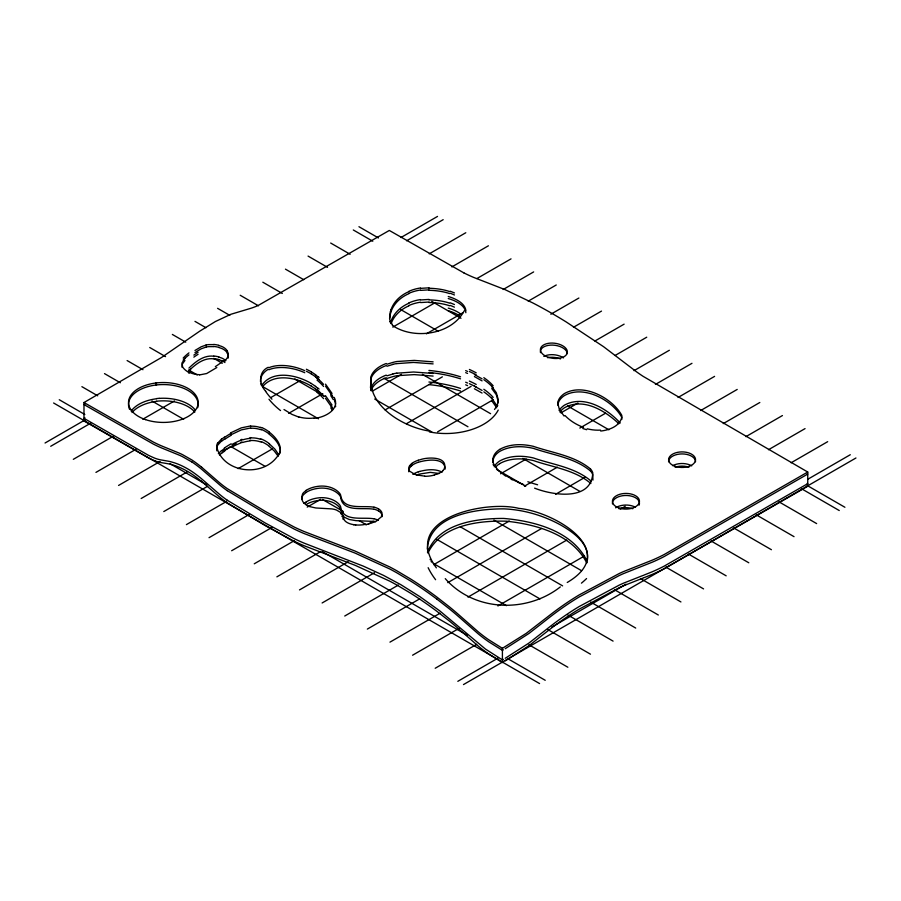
<?xml version="1.0" encoding="UTF-8"?>
<svg xmlns="http://www.w3.org/2000/svg" width="901" height="901" viewBox="0 0 901 901"><rect width="100%" height="100%" fill="white"/><g stroke="black" fill="none" stroke-linecap="round" stroke-linejoin="round"><path stroke-width="1.35" d="M492.926 462.337L493.016 460.4M382.215 516.611L381.979 514.899A21.973 10.181 -5.8 0 0 378.668 511.002M557.809 403.344L559.375 409.516L564.082 416.037M216.645 446.479C222.367 472.462 261.189 477.823 276.81 457.156A38.63 24.699 7.8 0 0 277.767 456.086C284.727 447.876 276.089 437.267 269.32 432.255M301.677 499.391L302.533 496.057A16.409 9.382 -0.6 0 1 303.513 494.683L306.171 492.43M389.547 318.436L390.302 313.987M493.016 458.372L493.016 461.278A32.808 18.865 2 0 0 494.221 465.13L498.535 470.649L505.529 476.021M557.82 403.175L557.933 402.296M557.82 405.202L557.933 404.324A25.273 16.882 12.7 0 1 562.111 397.364A30.048 20.002 11.2 0 1 564.544 395.516C583.623 384.671 612.184 400.044 621.769 417.321A21.556 12.423 2.2 0 1 621.825 419.066L621.769 419.483M335.544 406.779L335.668 405.867M280.301 452.966C281.101 445.207 274.839 438.821 269.32 434.282M587.407 560.017C589.536 543.618 573.61 532.57 561.255 525.328C543.663 515.541 523.819 509.651 503.67 508.862C476.843 508.828 429.597 514.674 427.265 549.069M427.491 552.628C438.066 523.335 476.505 518.323 503.67 518.435C534.462 521.026 572.338 531.083 586.945 560.895M592.948 480.098L592.779 474.838A26.05 14.968 -0.3 0 0 590.504 470.986M445.207 469.049C444.722 457.46 427.795 459.668 419.911 461.83A18.876 9.179 -9.5 0 0 418.334 462.303M390.302 311.949L389.671 319.292L392.543 325.25M586.979 561.954L586.765 562.72M371.122 377.271C367.766 406.351 404.346 427.547 429.709 431.095M371.122 379.31L370.48 387.712M386.236 377.733A33.258 19.067 -1.1 0 0 371.054 390.685L371.122 388.883M464.24 310.811C451.716 334.462 415.192 339.835 393.534 326.207A25.926 15.159 -8.3 0 1 392.453 325.284M391.09 309.493C393.985 301.216 401.024 294.976 408.953 291.609M391.09 311.521C393.985 303.243 401.024 297.003 408.953 293.636M391.09 321.094C393.985 312.816 401.024 306.588 408.953 303.22M391.09 323.707C393.985 315.429 401.024 309.189 408.953 305.822M227.57 357.415L224.822 361.11M261.684 385.527C271.742 370.39 294.086 374.478 308.029 381.675A38.428 17.919 15.5 0 1 311.194 383.409M534.608 488.151C552.786 495.415 591.72 501.474 592.779 472.8A26.05 14.968 -0.3 0 0 590.504 468.959M217.648 443.202L221.511 438.99M217.648 445.24L221.511 441.017M262.484 386.766C273.487 373.296 294.323 377.282 308.029 384.288A38.428 17.919 15.5 0 1 311.194 386.022M494.514 409.459L495.753 407.702A35.95 21.523 -3 0 0 498.14 399.188L496.293 392.678L491.743 386.473M218.346 453.721L221.511 450.568M314.021 418.334C323.988 417.749 340.42 409.876 334.248 397.431M184.93 358.474L181.979 362.979L182.644 366.966A19.338 11.736 -3 0 0 183.534 368.205A23.156 13.999 -2.6 0 0 189.142 372.518M184.93 360.513L182.317 364.06L181.923 367.169M219.495 455.005L221.511 453.18M188.94 368.081C195.596 361.661 203.84 354.915 213.751 356.222M188.94 370.694C195.596 364.274 203.84 357.528 213.751 358.835M410.721 464.511L411.982 463.463M410.721 466.549L411.982 465.49M442.65 470.727L443.709 469.691A15.306 7.929 -6.2 0 0 444.103 469.207C448.878 456.255 427.682 456.863 419.911 459.803A18.876 9.179 -9.5 0 0 418.334 460.265M304.279 503.468L306.171 502.003M216.826 367.529L206.689 373.521L199.571 374.917M306.171 490.392L303.502 492.656A16.409 9.382 -0.6 0 0 302.533 494.018L301.677 497.363A22.975 13.211 -3.9 0 0 304.178 503.355M194.954 350.478L201.16 346.795L206.036 345.049M194.954 352.505L201.16 348.822L206.036 347.076M567.236 582.474C621.296 550.612 553.845 511.509 518.807 508.378C485.943 500.01 399.909 518.109 436.377 567.867M560.321 586.923C526.488 613.401 474.219 611.689 445.263 578.645M268.25 367.27C258.193 371.719 259.116 384.423 265.75 391.338M268.25 369.309C263.892 371.753 260.062 376.393 260.502 381.675M377.519 520.035L381.438 516.769L381.979 512.872A21.973 10.181 -5.8 0 0 378.668 508.964M499.593 449.441C509.786 443.731 522.22 443.765 533.347 446.333C552.561 452.955 574.511 455.624 590.482 468.97M499.593 463.655C509.82 457.933 522.287 457.99 533.448 460.569C552.617 467.225 574.545 469.86 590.482 483.184M505.224 648.709L528.988 633.448L550.916 616.329A250.106 144.397 -60 0 1 555.23 613.063A274.782 158.655 -60 0 1 574.906 599.57A233.19 134.632 -60 0 1 579.287 596.901L619.19 575.57A209.865 121.162 -60 0 1 623.436 573.633L651.997 562.303A211.915 122.356 -60 0 0 664.251 556.514L807.747 474.072L807.262 473.78M505.224 658.282L528.988 643.032L550.916 625.902A250.106 144.397 -60 0 1 555.23 622.636A274.782 158.655 -60 0 1 574.906 609.144A233.19 134.632 -60 0 1 579.287 606.474L619.19 585.143A209.865 121.162 -60 0 1 623.436 583.206L642.942 575.491M505.224 660.895L528.988 645.645L550.916 628.515A250.106 144.397 -60 0 1 555.23 625.249A274.782 158.655 -60 0 1 574.906 611.756A233.19 134.632 -60 0 1 579.287 609.087L619.19 587.756A209.865 121.162 -60 0 1 623.436 585.819L642.942 578.104M503.344 661.987L502.409 662.528L502.409 648.315L526.274 633.335L550.916 614.291A250.106 144.397 -60 0 1 555.23 611.024A274.782 158.655 -60 0 1 574.906 597.543A233.19 134.632 -60 0 1 579.287 594.863L619.19 573.543A209.865 121.162 -60 0 1 623.436 571.606L651.997 560.264A211.915 122.356 -60 0 0 664.251 554.487L807.747 472.034L643.055 376.303A170.841 98.637 60 0 1 636.725 371.955L603.557 346.682L566.233 321.972A523.267 302.105 60 0 0 532.975 303.018L504.965 289.604L473.712 277.429A195.168 112.681 60 0 1 463.902 272.902M503.344 649.801L502.409 650.342L488.714 641.794A126.309 72.925 60 0 1 477.947 633.617L457.899 616.025A283.263 163.543 60 0 0 449.531 608.986L436.85 599.086M503.344 659.374L502.409 659.915L485.425 649.035L439.677 610.799L419.843 596.608L400.81 584.67L383.477 575.367L363.396 566.166L303.84 543.021A251.863 145.421 60 0 1 294.154 538.618L265.502 523.143L227.3 500.269M154.893 460.816L150.084 458.699A125.329 72.362 60 0 1 148.012 457.663L83.984 420.97L83.984 402.533L161.549 357.472L199.65 331.23L215.407 321.522L230.915 314.269L250.568 308.379A82.622 47.708 -60 0 0 258.452 305.304L389.322 230.453L463.902 272.902M84.931 404.031L83.984 404.572L153.193 444.002A181.946 105.045 60 0 0 161.223 447.797L179.727 455.354A129.609 74.828 60 0 1 182.419 456.627L191.879 461.976M84.931 417.816L83.984 418.357L148.012 455.05A125.329 72.362 60 0 0 150.084 456.086L154.893 458.215A59.218 34.193 60 0 0 160.885 459.915L167.969 461.132A87.588 50.569 60 0 1 170.83 461.762L174.693 462.911A87.656 50.614 60 0 1 190.55 470.615A80.2 46.3 60 0 1 192.577 471.955A109.607 63.284 60 0 1 200.912 478.228L219.495 494.289A89.3 51.56 60 0 0 227.3 500.269M45.05 443.01L85.268 419.787M400.956 237.526L437.526 216.42M83.984 420.97L84.931 420.429M50.704 446.277L90.922 423.053M406.61 240.792L443.179 219.675M73.319 459.33L113.549 436.107M142.797 419.224L174.49 400.922M429.225 253.845L465.794 232.74M95.945 472.394L136.164 449.171M451.851 266.91L488.41 245.793M118.56 485.448L159.995 461.526M270.919 397.487L300.168 380.594M392.802 327.119L435.465 302.488M476.899 278.555L511.036 258.857M141.175 498.501L187.487 471.764M222.84 451.356L236.242 443.619M288.658 413.356L322.783 393.658M426.387 333.843L462.956 312.726M503.175 289.503L533.651 271.911M163.791 511.565L207.669 486.236M238.146 468.633L272.271 448.935M372.214 391.225L401.474 374.343M528.234 301.159L556.266 284.975M186.406 524.619L226.635 501.395M385.087 409.921L442.368 376.843M550.849 314.212L578.881 298.028M209.032 537.683L249.25 514.46M406.486 423.684L471.088 386.383M573.464 327.277L601.496 311.093M231.647 550.736L271.865 527.513M307.218 507.105L320.621 499.368M437.638 431.816L492.487 400.145M594.863 341.04L624.123 324.146M254.262 563.801L294.481 540.577M340.803 513.829L343.236 512.421M615.045 355.501L646.738 337.199M276.877 576.854L320.756 551.525M368.295 524.078L373.172 521.262M560.872 412.895L577.935 403.04M634.011 370.671L669.353 350.264M299.504 589.907L348.248 561.762M500.607 473.802L526.207 459.026M579.839 428.065L605.438 413.277M655.41 384.434L691.968 363.317M322.119 602.972L374.523 572.709M524.45 486.157L557.359 467.157M678.025 397.487L714.594 376.381M344.734 616.025L398.366 585.064M433.708 564.657L509.279 521.026M555.602 494.289L584.85 477.395M700.64 410.552L737.209 389.435M367.349 629.089L419.765 598.827M447.797 582.643L541.647 528.459M723.255 423.605L759.825 402.499M389.964 642.143L439.947 613.288M467.979 597.104L566.706 540.104M620.338 509.144L625.204 506.328M745.882 436.658L782.44 415.552M412.59 655.207L458.902 628.459M497.904 605.945L584.445 555.985M768.497 449.723L805.055 428.606M435.206 668.26L476.64 644.339M791.112 462.776L827.681 441.67M457.821 681.325L498.039 658.102M551.671 627.13L626.026 584.208M807.634 479.355L850.296 454.723M463.474 684.58L855.95 457.99M807.747 472.034L807.747 486.258L664.251 568.7A211.915 122.356 -60 0 1 651.997 574.489L643.652 577.834M230.532 432.93L241.344 427.851L250.681 425.948M230.532 434.969L241.344 429.89L250.681 427.975M643.652 575.221L651.997 571.876A211.915 122.356 -60 0 0 664.251 566.098L807.747 483.646L807.262 483.364M436.456 474.185L435.836 474.41A16.038 7.771 -8.1 0 1 434.35 474.928M386.991 364.207L392.971 362.393A29.688 14.202 -6.9 0 1 396.812 361.504L414.246 360.4L433.122 361.853M386.991 366.234L392.971 364.421M386.991 375.818L392.971 373.994M386.991 378.42L392.971 376.607A29.688 14.202 -6.9 0 1 396.812 375.717L414.246 374.613L433.122 376.077M240.95 439.688L242.009 439.328M240.95 442.301L242.009 441.94M419.911 471.403C427.085 469.5 435.307 468.565 442.109 472.135M365.569 524.314L362.698 524.821A16.522 7.422 -8.9 0 1 361.616 524.9A16.319 7.523 -9 0 1 355.85 524.934M396.845 363.621L413.57 362.427L433.122 363.891M396.845 373.194L413.57 372L433.122 373.465M420.598 288.354L429.056 287.824M420.598 290.381L429.056 289.852M420.598 299.954L429.056 299.425M420.598 302.567L429.056 302.038M155.941 382.914L156.571 382.846M155.941 384.952L156.571 384.873M600.719 431.05C609.053 430.115 619.911 426.297 621.825 417.039A21.556 12.423 2.2 0 0 621.758 415.293C612.196 398.005 583.611 382.643 564.544 393.489A30.048 20.002 11.2 0 0 562.145 395.348A25.273 16.882 12.7 0 0 557.854 402.274M249.982 437.661L250.681 437.616M249.982 440.274L250.681 440.229M424.731 476.145L416.926 474.985M213.751 344.587L208.66 344.61A13.92 9.111 -5.6 0 0 206.036 345.038M213.751 346.615L208.66 346.637A13.92 9.111 -5.6 0 0 206.036 347.065M355.749 525.058L353.733 524.81M160.896 462.54L167.969 463.745A87.588 50.569 60 0 1 170.83 464.375L174.693 465.524A87.656 50.614 60 0 1 190.55 473.228A80.2 46.3 60 0 1 192.577 474.568A109.607 63.284 60 0 1 200.912 480.841M373.915 507.218C363.171 505.123 342.605 510.811 340.634 495.043A24.169 12.648 -0.9 0 0 339.564 493.174C334.305 487.126 325.25 485.177 317.479 486.405A22.232 12.749 -0.4 0 0 306.115 490.369M373.915 509.245C363.171 507.15 342.605 512.838 340.634 497.082A24.169 12.648 -0.9 0 0 339.564 495.201C334.417 489.243 325.227 487.159 317.479 488.432A22.232 12.749 -0.4 0 0 306.115 492.397M373.915 518.818C363.171 516.723 342.605 522.422 340.634 506.655A24.169 12.648 -0.9 0 0 339.564 504.774C334.417 498.816 325.227 496.744 317.479 498.005A22.232 12.749 -0.4 0 0 306.115 501.981M373.915 521.431L355.951 520.654L349.216 519.483L344.295 517.185L340.499 512.41L336.524 510.056A16.252 7.715 -4.1 0 0 331.838 508.896L315.868 507.984L309.201 506.497A17.051 9.832 -4.2 0 1 305.676 504.459L304.347 503.299M586.619 429.721L582.767 428.504M218.763 357.066L221.702 358.057A16.432 10.148 -4.5 0 1 225.802 360.693M218.763 359.679L221.702 360.67A16.432 10.148 -4.5 0 1 224.935 362.551M218.763 345.443L221.702 346.435A16.432 10.091 -4.2 0 1 227.153 350.714L227.412 351.153M218.763 347.471L221.702 348.462A16.432 10.091 -4.2 0 1 227.153 352.741L227.412 353.181M298.974 417.152L291.924 414.37L283.995 409.516M439.35 473.498L430.306 472.372L419.911 474.016A18.876 9.179 -9.5 0 0 418.334 474.489M260.355 438.956L261.527 439.384M260.355 441.558L261.527 441.997M450.286 291.226L454.442 292.926M450.286 293.253L454.442 294.965M450.286 302.837L454.442 304.538M450.286 305.439L454.442 307.151M260.355 427.322L261.527 427.75M260.355 429.349L261.527 429.788M523.549 484.535L517.579 482.226M414.843 474.331L409.651 471.2A15.396 7.647 -10.6 0 1 409.493 466.076M465.682 370.615L467.563 371.403M465.682 372.654L467.563 373.431M465.682 382.227L467.563 383.015M465.682 384.84L467.563 385.628M306.374 369.241L308.029 370.074A38.428 17.919 15.5 0 1 311.194 371.809M306.374 371.28L308.029 372.102A38.428 17.919 15.5 0 1 311.194 373.836M511.126 479.231L512.613 479.974M474.399 374.557L482.08 378.837M474.399 376.584L482.08 380.875M474.399 386.157L482.08 390.448M474.399 388.77L482.08 393.061M358.947 226.703L378.443 237.954M807.161 485.481L844.913 507.274M353.293 229.969L372.777 241.22M801.507 488.736L839.259 510.54M330.678 243.033L350.162 254.285M431.77 301.396L460.997 318.267M778.881 501.801L816.644 523.594M308.063 256.087L327.547 267.338M400.63 309.527L438.382 331.331M567.484 405.867L608.896 429.777M756.266 514.854L794.029 536.658M285.448 269.151L303.716 279.693M733.651 527.918L771.402 549.711M262.822 282.204L282.317 293.456M422.378 374.32L490.583 413.694M711.035 540.972L748.787 562.776M240.207 295.258L258.474 305.811M383.927 378.24L467.968 426.759M522.771 458.395L580.019 491.45M688.42 554.036L726.172 575.829M217.591 308.322L229.766 315.35M374.703 399.03L431.951 432.075M496.496 469.353L525.734 486.225M665.794 567.089L703.557 588.894M194.976 321.375L205.935 327.705M294.841 379.039L325.295 396.62M640.746 578.746L680.931 601.947M172.35 334.44L185.752 342.166M213.762 358.35L222.288 363.272M262.484 386.473L318.504 418.819M493.894 520.08L581.584 570.705M614.471 589.693L658.316 615M149.735 347.493L165.57 356.638M188.714 369.996L197.24 374.917M460.321 526.803L562.618 585.875M590.639 602.048L635.701 628.065M127.12 360.558L142.955 369.692M436.478 539.158L540.003 598.928M568.024 615.101L613.085 641.118M104.505 373.611L120.34 382.756M151.999 401.035L183.669 419.314M231.174 446.738L265.277 466.425M322.513 499.481L343.225 511.43M359.06 520.575L366.358 524.799M433.347 563.474L506.43 605.663M547.842 629.574L590.47 654.182M81.89 386.664L97.713 395.809M528.876 644.733L567.844 667.236M59.263 399.729L84.84 414.494M170.098 463.722L206.644 484.817M322.344 551.615L467.281 635.295M507.477 658.496L545.229 680.3M53.609 402.995L539.575 683.566M83.984 402.533L153.193 441.963A181.946 105.045 60 0 0 161.223 445.758L179.727 453.327A129.609 74.828 60 0 1 182.419 454.588L191.879 459.949A108.266 62.507 60 0 1 201.61 467.202M502.409 648.315L488.714 639.766A126.309 72.925 60 0 1 477.947 631.578L457.899 613.986A283.263 163.543 60 0 0 449.531 606.947L436.85 597.059A367.687 212.287 60 0 0 410.507 578.926L396.654 570.682A305.788 176.551 60 0 0 389.716 566.932L355.073 551.063L303.84 531.41A251.863 145.421 60 0 1 294.154 527.006L265.502 511.531L227.3 488.657A89.3 51.56 60 0 1 219.495 482.688L201.61 467.18M502.409 662.528L488.714 653.98A126.309 72.925 60 0 1 477.947 645.803L457.899 628.211A283.263 163.543 60 0 0 449.531 621.172L436.85 611.283A367.687 212.287 60 0 0 410.507 593.14L396.654 584.907A305.788 176.551 60 0 0 389.716 581.145L355.073 565.287L303.84 545.623A251.863 145.421 60 0 1 294.154 541.231L265.502 525.756L227.3 502.882A89.3 51.56 60 0 1 219.495 496.913L200.923 480.819M311.307 371.899L315.699 374.782M311.307 373.926L315.699 376.821M311.307 383.511L315.699 386.394M311.307 386.124L315.699 389.007M227.3 490.685L265.502 513.57L294.154 529.045A251.863 145.421 60 0 0 303.84 533.448L355.073 553.09L389.716 568.959A305.788 176.551 60 0 1 396.654 572.721L410.507 580.965A367.687 212.287 60 0 1 436.85 599.097M269.32 443.866L275.008 449.227L278.769 454.768M269.32 446.479L274.298 451.029L278.139 456.21M318.064 376.607L319.078 377.44M318.064 378.634L319.078 379.467M318.064 388.207L319.078 389.052M318.064 390.82L319.078 391.665M491.743 388.511L496.293 394.706L498.14 401.227A35.95 21.523 -3 0 1 498.118 402.826M491.743 398.084L497.104 406.092M491.743 400.697L496.733 407.793M590.482 470.998C574.545 457.663 552.617 455.039 533.448 448.383C522.287 445.804 509.82 445.747 499.593 451.469A26.219 15.34 5.1 0 0 498.197 452.493A27.74 15.925 2.8 0 0 493.095 460.411M590.482 480.571C574.545 467.247 552.617 464.601 533.448 457.956C522.287 455.377 509.82 455.32 499.593 461.053A26.219 15.34 5.1 0 0 498.197 462.067A27.74 15.925 2.8 0 0 494.199 466.695M618.841 423.74C605.179 410.687 583.24 397.285 564.544 407.702A30.048 20.002 11.2 0 0 562.145 409.572A25.273 16.882 12.7 0 0 559.848 412.005M325.509 384.119L332.041 393.433M325.509 386.157L332.041 395.46M325.509 395.73L332.041 405.045M325.509 398.343L332.041 407.646M620.226 423.008C607.06 408.547 583.859 394.593 564.544 405.09A30.048 20.002 11.2 0 0 562.145 406.959A25.273 16.882 12.7 0 0 559.104 410.552M341.896 516.082L342.29 516.769M431.151 561.368L431.523 562.089M430.115 559.206L430.441 559.926M334.248 399.47L335.634 404.031M586.765 562.934C572.259 534.383 536.275 524.371 506.52 521.206C478.859 520.406 441.344 524.945 428.031 552.932L427.524 551.04M261.177 385.02L260.828 383.77M342.853 518.21L343.213 519.472M370.66 388.68L370.885 389.637M216.848 450.838L216.668 449.667M389.671 321.319L389.773 321.894M191.879 461.931A108.266 62.507 60 0 1 201.61 469.241L219.495 484.715A89.3 51.56 60 0 0 227.3 490.696M129.553 409.347A34.812 19.946 0 0 1 161.943 384.581A34.812 19.946 0 0 1 197.679 407.748M225.115 437.019A107.095 66.516 4.5 0 1 231.073 433.302M250.748 426.207A18.842 13.369 11.1 0 1 260.265 427.513M261.662 427.524A27.548 20.295 11.4 0 1 269.455 432.165M216.691 446.491A17.874 11.229 10.6 0 1 217.513 443.168M221.77 439.114A67.406 41.209 3.2 0 1 224.856 436.861M225.115 439.046A107.095 66.516 4.5 0 1 231.073 435.329M250.748 428.234A18.842 13.369 11.1 0 1 260.265 429.552M261.662 429.563A27.548 20.295 11.4 0 1 269.455 434.192M216.702 448.135A17.874 11.229 10.6 0 1 217.513 445.195M221.77 441.141A67.406 41.209 3.2 0 1 224.856 438.888M199.605 374.692A18.065 10.936 -2.6 0 1 189.413 372.316M183.185 358.069A51.042 29.192 -11.7 0 1 188.951 352.877M193.85 355.107A88.535 51.03 -12 0 1 198.085 352.257M213.796 344.43A21.647 13.808 -5.4 0 1 218.853 345.32M227.277 351.187A16.455 10.193 -5.5 0 1 227.75 357.438M223.448 360.591A60.682 36.4 -11 0 1 215.339 366.617M183.185 360.096A51.042 29.192 -11.7 0 1 188.951 354.904M193.85 357.145A88.535 51.03 -12 0 1 198.085 354.284M213.796 346.468A21.647 13.808 -5.4 0 1 218.853 347.358M227.277 353.215A16.455 10.193 -5.5 0 1 228.19 358.091M374.016 507.139A16.308 7.67 -6.4 0 1 378.578 508.997M377.936 520.159A22.728 9.866 -8.4 0 1 365.693 524.585M353.856 524.697A21.095 10.136 -9.5 0 1 344.272 519.956L340.634 509.268A24.169 12.648 -0.9 0 0 339.564 507.387C334.305 501.35 325.25 499.391 317.479 500.618A22.232 12.749 -0.4 0 0 306.115 504.594M374.016 509.166A16.308 7.67 -6.4 0 1 378.578 511.036M586.562 578.543A100.867 26.681 -20.3 0 1 581.438 583.161M435.6 579.703A107.039 59.511 17.1 0 1 428.144 567.698M442.875 470.784A17.817 9.19 -6.4 0 1 436.647 474.343M434.428 475.007A15.689 7.445 -8.3 0 1 424.664 476.28M417.05 474.895A32.594 15.813 -9.7 0 1 414.978 474.253M409.437 466.076A13.92 6.96 -8.9 0 1 410.732 464.511M411.858 463.418A17.412 8.695 -9 0 1 418.289 460.22M408.851 471.797A15.396 7.647 -10.6 0 1 409.493 468.103M409.437 468.103A13.92 6.96 -8.9 0 1 410.732 466.549M411.858 465.445A17.412 8.695 -9 0 1 418.289 462.258M268.915 367.709A30.668 15.903 14.8 0 1 304.775 370.683M315.44 374.872A49.206 25.037 13.2 0 1 317.805 376.674M317.006 378.06A68.713 36.693 11.3 0 1 323.594 384.423M330.746 393.613A78.274 43.485 8.8 0 1 333.179 397.521M313.886 418.019A28.719 20.385 13.2 0 1 299.019 417.005M280.538 410.574A61.403 30.251 20.9 0 1 268.982 399.244M271.944 399.188A81.788 35.882 23.4 0 1 265.558 391.316M268.915 369.748A30.668 15.903 14.8 0 1 304.775 372.721M315.44 376.911A49.206 25.037 13.2 0 1 317.805 378.702M317.006 380.087A68.713 36.693 11.3 0 1 323.594 386.461M330.746 395.64A78.274 43.485 8.8 0 1 333.179 399.548M370.829 377.249A33.258 19.067 -1.1 0 1 386.236 363.508M428.921 370.412A153.373 103.469 -18.9 0 1 460.546 376.809M469.387 369.466A160.333 112.636 -19.6 0 1 476.201 372.823M483.826 377.665A79.277 51.301 -11.7 0 1 493.174 385.808M498.219 410.068A52.652 31.659 -2.1 0 1 429.349 431.883M370.829 379.287A33.258 19.067 -1.1 0 1 386.236 365.547M392.926 364.342A29.688 14.202 -6.9 0 1 396.812 363.531M428.921 372.44A153.373 103.469 -18.9 0 1 460.546 378.837M469.387 371.505A160.333 112.636 -19.6 0 1 476.201 374.85M483.826 379.693A79.277 51.301 -11.7 0 1 493.174 387.835M497.701 405.225A35.95 21.523 -3 0 1 497.465 406.013M428.944 288.252A35.488 13.718 -0.9 0 1 449.576 291.53M448.248 296.497A49.071 20.914 -4.3 0 1 465.851 310.687M390.37 311.96A82.532 47.494 -1.8 0 1 391.169 309.493M408.671 291.417A30.06 16.973 -1.4 0 1 420.44 287.993M428.944 290.291A35.488 13.718 -0.9 0 1 449.576 293.568M448.248 298.535A49.071 20.914 -4.3 0 1 465.851 312.715M390.37 313.987A82.532 47.494 -1.8 0 1 391.169 311.532M408.671 293.444A30.06 16.973 -1.4 0 1 420.44 290.021M540.499 352.663A13.571 7.613 7.2 0 1 552.64 345.094A13.571 7.613 7.2 0 1 567.36 353.552M600.517 430.126A27.233 16.781 2.9 0 1 587.193 428.786M583.533 427.401A50.614 37.369 -0.1 0 1 565.028 415.541M668.587 461.774A13.47 7.782 0 0 1 682.046 453.924A13.47 7.782 0 0 1 695.538 461.762M612.466 503.907A13.515 7.839 -0.2 0 1 627.107 495.494A13.515 7.839 -0.2 0 1 639.046 505.191M499.661 449.475A26.219 15.34 5.1 0 0 498.197 450.455A27.74 15.925 2.8 0 0 493.095 458.372M537.604 484.794A92.341 26.793 13.7 0 1 527.84 481.753M517.917 481.99A59.612 28.021 9.8 0 1 513.694 480.12M511.723 478.893A60.998 31.332 7.7 0 1 506.148 475.762M493.444 465.243A32.808 18.865 2 0 1 493.174 464.285M159.173 398.388A34.812 19.698 -0.1 0 1 195.393 410.192M131.152 411.104A34.824 20.34 -0.6 0 1 156.594 398.749M156.537 398.58A34.824 20.07 0 0 1 159.162 398.343M194.841 412.117A34.812 19.698 -0.1 0 0 159.173 401.001A34.824 20.07 0 0 0 156.537 401.193M132.03 412.557A34.824 20.34 -0.6 0 1 156.594 401.362M224.236 448.112A105.811 65.863 5.4 0 1 231.14 443.799M232.053 444.418A67.384 41.469 4.7 0 1 241.389 440.116M242.527 439.925A29.632 19.158 7.2 0 1 250.253 438.314M250.76 437.92A18.808 13.335 10.7 0 1 260.243 439.181M261.673 439.159A27.503 20.351 11 0 1 269.455 443.776M221.702 450.658A67.327 41.457 4.6 0 1 224.788 448.439M224.236 450.725A105.811 65.863 5.4 0 1 231.14 446.412M232.053 447.031A67.384 41.469 4.7 0 1 241.389 442.729M242.527 442.526A29.632 19.158 7.2 0 1 250.253 440.927M250.76 440.533A18.808 13.335 10.7 0 1 260.243 441.794M261.673 441.772A27.503 20.351 11 0 1 269.455 446.389M221.702 453.271A67.327 41.457 4.6 0 1 224.788 451.041M188.005 371.629A50.647 30.105 -23.4 0 1 190.843 368.836M213.819 356.03A21.624 14.056 -6.2 0 1 218.887 356.909M188.917 373.307A50.647 30.105 -23.4 0 1 190.843 371.449M213.819 358.643A21.624 14.056 -6.2 0 1 218.887 359.522M374.016 518.739A16.308 7.67 -6.4 0 1 378.217 520.373M374.016 521.352A16.308 7.67 -6.4 0 1 375.616 521.814M412.849 474.354A17.412 8.695 -9 0 1 418.289 471.831M418.334 471.876A18.876 9.179 -9.5 0 1 419.889 471.381M416.318 475.176A17.412 8.695 -9 0 1 418.289 474.444M315.44 386.484A49.206 25.037 13.2 0 1 317.805 388.286M317.006 389.671A68.713 36.693 11.3 0 1 323.594 396.035M330.746 405.213A78.274 43.485 8.8 0 1 332.942 408.694M315.44 389.097A49.206 25.037 13.2 0 1 317.805 390.888M317.006 392.284A68.713 36.693 11.3 0 1 323.594 398.647M330.746 407.826A78.274 43.485 8.8 0 1 332.435 410.428M370.829 388.86A33.258 19.067 -1.1 0 1 386.236 375.12M392.926 373.915A29.688 14.202 -6.9 0 1 396.812 373.104M428.921 382.013A153.373 103.469 -18.9 0 1 460.546 388.421M469.387 381.078A160.333 112.636 -19.6 0 1 476.201 384.434M483.826 389.266A79.277 51.301 -11.7 0 1 493.174 397.409M428.921 384.626A153.373 103.469 -18.9 0 1 460.546 391.023M469.387 383.691A160.333 112.636 -19.6 0 1 476.201 387.036M483.826 391.879A79.277 51.301 -11.7 0 1 493.174 400.021M428.944 299.864A35.488 13.718 -0.9 0 1 449.576 303.141M448.248 308.108A49.071 20.914 -4.3 0 1 460.557 313.942M390.55 322.93A82.532 47.494 -1.8 0 1 391.169 321.105M408.671 303.029A30.06 16.973 -1.4 0 1 420.44 299.594M428.944 302.477A35.488 13.718 -0.9 0 1 449.576 305.754M448.248 310.721A49.071 20.914 -4.3 0 1 459.623 315.868M408.671 305.63A30.06 16.973 -1.4 0 1 420.44 302.207M543.832 356.424A13.571 7.613 7.2 0 1 563.53 357.866M547.594 357.697A13.571 7.613 7.2 0 1 560.49 358.902M672.687 465.693A13.47 7.782 0 0 1 691.72 465.862M675.119 467.225A13.47 7.782 0 0 1 688.938 467.202M615.62 507.837A13.515 7.839 -0.2 0 1 635.487 507.308M618.976 508.783A13.515 7.839 -0.2 0 1 632.795 508.716M590.504 480.571A26.05 14.968 -0.3 0 1 591.405 481.697M499.661 463.7A26.219 15.34 5.1 0 0 498.197 464.679A27.74 15.925 2.8 0 0 495.37 467.529M590.504 483.173A26.05 14.968 -0.3 0 1 590.819 483.555M160.885 462.528A59.218 34.193 60 0 1 154.893 460.85M145.568 419.629A34.812 19.946 0 0 0 198.152 402.702A34.812 19.946 0 0 0 146.3 385.087A34.812 19.946 0 0 0 145.568 419.629M546.175 356.402A13.571 7.613 7.2 0 0 567.326 352.573A13.571 7.613 7.2 0 0 548.146 343.371A13.571 7.613 7.2 0 0 546.175 356.402M675.254 466.391A13.47 7.782 0 0 0 695.538 459.724A13.47 7.782 0 0 0 675.39 452.921A13.47 7.782 0 0 0 675.254 466.391M618.627 507.871A13.515 7.839 -0.2 0 0 639.44 501.62A13.515 7.839 -0.2 0 0 619.753 494.311A13.515 7.839 -0.2 0 0 618.627 507.871"/></g></svg>
